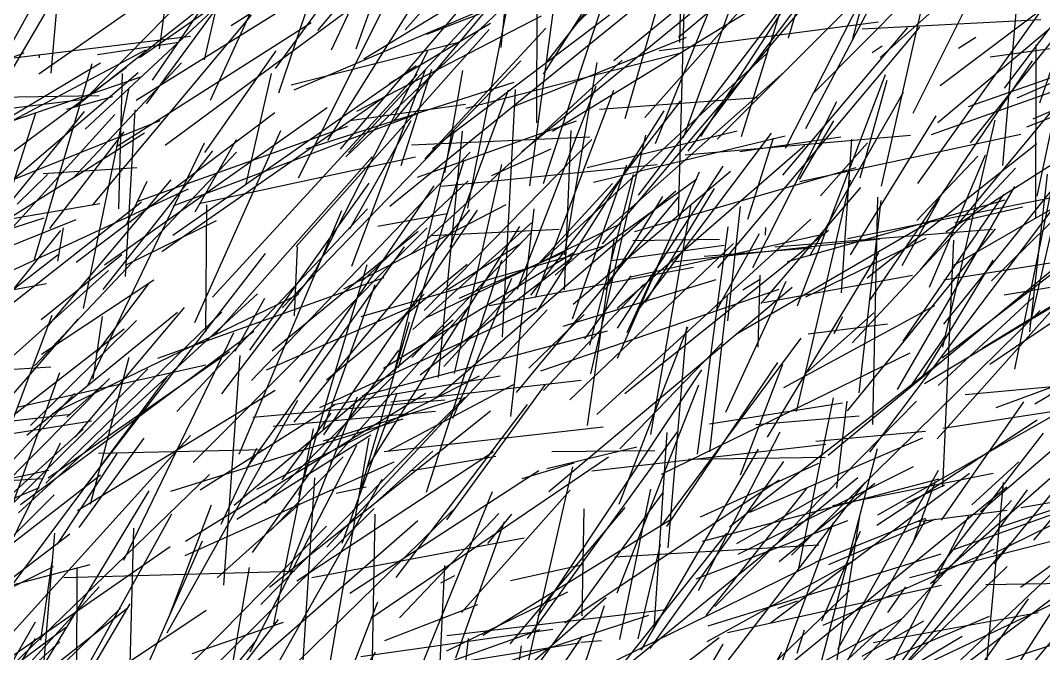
# Model space of a CAD drawing. Header units: metres. Extents: x 0 to 1019, y 0 to 619.
# Drawn here: x 769.9 to 852.2, y 488.3 to 539.2 of the extents above; entities that cross this region are included whole.
import ezdxf

# ---------------------------------------------------------------- set-up
doc = ezdxf.new("R2010")
doc.units = ezdxf.units.M

msp = doc.modelspace()

# ---------------------------------------------------------------- linework, layer by layer
at = {"color": 188}
msp.add_line((800.834, 538.476), (818.048, 557.972), dxfattribs=at)
at = {"color": 201}
for p, q in [((793.812, 538.404), (807.683, 554.894)), ((762.085, 516.021), (775.076, 531.893)), ((758.091, 508.899), (772.955, 520.403))]:
    msp.add_line(p, q, dxfattribs=at)
at = {"color": 190}
msp.add_line((831.672, 537.828), (836.575, 554.633), dxfattribs=at)
at = {"color": 70}
for p, q in [((814.774, 539.113), (830.044, 554.099)), ((848.555, 498.427), (865.897, 504.256))]:
    msp.add_line(p, q, dxfattribs=at)
at = {"color": 101}
for p, q in [((822.815, 537.888), (841.766, 553.794)), ((796.914, 536.942), (801.967, 551.188)), ((820.595, 505.916), (823.839, 524.431))]:
    msp.add_line(p, q, dxfattribs=at)
at = {"color": 119}
for p, q in [((836.836, 537.778), (841.099, 554.025)), ((807.812, 526.748), (812.57, 528.909)), ((809.344, 507.351), (811.21, 524.061))]:
    msp.add_line(p, q, dxfattribs=at)
at = {"color": 78}
for p, q in [((817.619, 536.011), (837.159, 552.032)), ((778.368, 518.618), (779.128, 532.027)), ((805.87, 524.13), (806.508, 527.378))]:
    msp.add_line(p, q, dxfattribs=at)
at = {"color": 240}
msp.add_line((822.929, 537.457), (823.263, 551.929), dxfattribs=at)
at = {"color": 168}
for p, q in [((772.397, 534.982), (773.824, 551.566)), ((808.672, 513.737), (809.702, 533.67)), ((832.561, 526.262), (850.33, 530.067)), ((804.797, 510.822), (808.608, 527.647))]:
    msp.add_line(p, q, dxfattribs=at)
at = {"color": 195}
for p, q in [((781.087, 536.935), (783.048, 551.353)), ((764.721, 529.313), (770.814, 540.229))]:
    msp.add_line(p, q, dxfattribs=at)
at = {"color": 26}
for p, q in [((790.411, 535.351), (801.717, 550.815)), ((799.934, 510.707), (804.782, 530.349)), ((752.776, 514.535), (772.008, 518.06)), ((775.996, 512.438), (780.205, 518)), ((778.213, 495.81), (787.06, 514.12)), ((844.073, 506.417), (859.849, 508.857))]:
    msp.add_line(p, q, dxfattribs=at)
at = {"color": 205}
for p, q in [((784.706, 536.054), (787.58, 548.62)), ((774.351, 532.291), (792.067, 546.32)), ((792.275, 526.577), (801.471, 544.953))]:
    msp.add_line(p, q, dxfattribs=at)
at = {"color": 173}
for p, q in [((794.622, 529.566), (806.816, 549.012)), ((760.218, 491.317), (780.165, 511.204)), ((807.489, 497.16), (809.408, 499.52)), ((840.442, 486.387), (857.886, 494.669)), ((843.184, 481.805), (850.963, 492.689)), ((803.648, 485.877), (820.438, 491.384))]:
    msp.add_line(p, q, dxfattribs=at)
at = {"color": 71}
for p, q in [((823.21, 529.81), (830.018, 548.591)), ((774.989, 516.057), (778.645, 533.801)), ((843.962, 499.013), (850.575, 508.557)), ((831.61, 487.301), (849.21, 501.7))]:
    msp.add_line(p, q, dxfattribs=at)
at = {"color": 149}
for p, q in [((820.121, 531.428), (834.804, 548)), ((843.149, 530.053), (859.761, 535.949)), ((792.304, 501.041), (797.788, 519.586))]:
    msp.add_line(p, q, dxfattribs=at)
at = {"color": 158}
for p, q in [((825.914, 529.682), (844.151, 547.909)), ((843.663, 531.01), (852.552, 538.501)), ((845.328, 536.993), (846.727, 537.871)), ((801.357, 529.21), (815.677, 529.856)), ((836.403, 507.82), (848.31, 522.452)), ((774.509, 499.798), (790.393, 509.491)), ((829.539, 483.292), (835.28, 498.843))]:
    msp.add_line(p, q, dxfattribs=at)
at = {"color": 32}
for p, q in [((833.065, 530.528), (842.277, 548.122)), ((822.817, 523.491), (823.298, 541.46)), ((765.862, 515.307), (771.155, 531.801)), ((771.583, 515.157), (778.052, 520.404))]:
    msp.add_line(p, q, dxfattribs=at)
at = {"color": 16}
for p, q in [((833.718, 533.435), (848.356, 548.171)), ((844.009, 512.081), (862.974, 526.66)), ((771.966, 502.002), (786.113, 515.768)), ((761.38, 494.614), (777.076, 510.434)), ((827.623, 496.283), (841.697, 503.35))]:
    msp.add_line(p, q, dxfattribs=at)
at = {"color": 142}
for p, q in [((841.695, 531.776), (850.021, 548.516)), ((829.96, 505.691), (838.921, 520.535)), ((770.717, 506.642), (779.25, 515.089)), ((758.711, 488.322), (772.569, 495.31))]:
    msp.add_line(p, q, dxfattribs=at)
at = {"color": 105}
for p, q in [((785.206, 532.818), (791.899, 547.515)), ((827.88, 529.882), (831.277, 540.879)), ((818.508, 509.225), (834.883, 522.35))]:
    msp.add_line(p, q, dxfattribs=at)
at = {"color": 28}
for p, q in [((794.911, 536.87), (800.008, 547.593)), ((765.702, 529.243), (771.982, 539.913)), ((801.829, 526.61), (814.625, 531.144)), ((771.748, 526.919), (779.264, 527.389)), ((821.984, 496.795), (823.487, 514.588)), ((770.076, 484.547), (780.26, 501.379))]:
    msp.add_line(p, q, dxfattribs=at)
at = {"color": 147}
for p, q in [((818.518, 531.339), (823.075, 547.096)), ((817.883, 493.187), (824.44, 509.912))]:
    msp.add_line(p, q, dxfattribs=at)
at = {"color": 243}
for p, q in [((831.414, 528.961), (840.929, 547.626)), ((833.853, 505.383), (842.66, 506.172)), ((812.233, 503.174), (819.473, 504.928))]:
    msp.add_line(p, q, dxfattribs=at)
at = {"color": 77}
for p, q in [((843.856, 533.991), (862.007, 547.697)), ((766.394, 525.258), (781.135, 531.17)), ((787.311, 499.095), (798.093, 505.887))]:
    msp.add_line(p, q, dxfattribs=at)
at = {"color": 148}
msp.add_line((849.036, 533.771), (859.291, 547.387), dxfattribs=at)
at = {"color": 6}
for p, q in [((779.472, 536.242), (794.468, 546.667)), ((843.617, 505.567), (861.073, 525.165))]:
    msp.add_line(p, q, dxfattribs=at)
at = {"color": 235}
for p, q in [((795.633, 528.88), (810.462, 546.271)), ((801.268, 520.4), (818.286, 536.025)), ((791.946, 515.456), (792.178, 521.016))]:
    msp.add_line(p, q, dxfattribs=at)
at = {"color": 17}
for p, q in [((811.433, 531), (811.483, 546.791)), ((812.275, 535.941), (818.359, 543.706)), ((788.481, 510.261), (806.058, 528.627)), ((845.866, 509.127), (861.435, 510.587)), ((832.388, 482.039), (849.578, 500.607)), ((823.651, 480.925), (836.57, 493.357))]:
    msp.add_line(p, q, dxfattribs=at)
at = {"color": 21}
for p, q in [((820.974, 529.316), (828.065, 546.892)), ((802.936, 471.702), (815.093, 489.705)), ((814.955, 489.219), (816.621, 489.336))]:
    msp.add_line(p, q, dxfattribs=at)
at = {"color": 138}
for p, q in [((775.121, 530.471), (791.341, 545.637)), ((770.435, 505.861), (782.537, 515.747))]:
    msp.add_line(p, q, dxfattribs=at)
at = {"color": 130}
for p, q in [((790.687, 533.401), (794.797, 545.74)), ((765.607, 481.979), (776.239, 493.664))]:
    msp.add_line(p, q, dxfattribs=at)
at = {"color": 194}
for p, q in [((824.616, 529.884), (834.671, 545.405)), ((803.521, 510.498), (805.453, 530.309)), ((829.022, 506.734), (837.35, 507.418))]:
    msp.add_line(p, q, dxfattribs=at)
at = {"color": 50}
for p, q in [((851.866, 532.611), (856.383, 545.715)), ((812.892, 518.732), (831.313, 535.053)), ((775.552, 500.309), (778.65, 512.133)), ((758.846, 492.573), (774.267, 509.222))]:
    msp.add_line(p, q, dxfattribs=at)
at = {"color": 15}
for p, q in [((786.863, 538.83), (795.699, 544.492)), ((814.359, 516.397), (826.989, 527.092))]:
    msp.add_line(p, q, dxfattribs=at)
at = {"color": 110}
for p, q in [((799.942, 531.122), (811.426, 544.97)), ((781.545, 529.206), (800.942, 543.546)), ((828.378, 523.236), (830.448, 529.791)), ((844.067, 501.708), (844.941, 521.554))]:
    msp.add_line(p, q, dxfattribs=at)
at = {"color": 108}
for p, q in [((810.864, 525.915), (813.356, 544.545)), ((796.955, 531.916), (811.793, 539.609)), ((809.88, 517.606), (816.191, 533.943)), ((772.881, 497.086), (777.69, 504.4)), ((834.214, 487.248), (838.818, 504.788)), ((839.646, 491.605), (841.093, 493.649))]:
    msp.add_line(p, q, dxfattribs=at)
at = {"color": 85}
for p, q in [((811.954, 534.905), (818.262, 544.78)), ((839.847, 482.902), (857.356, 496.154))]:
    msp.add_line(p, q, dxfattribs=at)
at = {"color": 8}
for p, q in [((842.065, 526.121), (855.466, 544.953)), ((765.271, 496.376), (772.458, 515.518)), ((788.927, 501.509), (806.809, 510.643))]:
    msp.add_line(p, q, dxfattribs=at)
at = {"color": 162}
for p, q in [((848.879, 527.563), (850.436, 545.26)), ((783.79, 503.676), (802.608, 522.544))]:
    msp.add_line(p, q, dxfattribs=at)
at = {"color": 156}
for p, q in [((796.065, 528.254), (812.441, 543.836)), ((824.415, 493.363), (830.99, 506.129))]:
    msp.add_line(p, q, dxfattribs=at)
at = {"color": 182}
msp.add_line((810.225, 528.681), (828.51, 543.694), dxfattribs=at)
at = {"color": 56}
for p, q in [((780.061, 532.529), (787.967, 543.323)), ((791.923, 533.648), (809.288, 541.064))]:
    msp.add_line(p, q, dxfattribs=at)
at = {"color": 129}
for p, q in [((802.596, 538.122), (816.084, 543.412)), ((797.294, 501.563), (801.18, 514.98)), ((846.403, 500.258), (850.179, 503.722)), ((824.757, 497.334), (843.775, 502.354))]:
    msp.add_line(p, q, dxfattribs=at)
at = {"color": 244}
msp.add_line((823.585, 528.713), (834.605, 543.302), dxfattribs=at)
at = {"color": 104}
for p, q in [((839.026, 536.257), (846.905, 543.295)), ((798.13, 483.602), (798.434, 499.496)), ((785.271, 477.803), (788.331, 495.208))]:
    msp.add_line(p, q, dxfattribs=at)
at = {"color": 33}
for p, q in [((839.146, 525.904), (843.119, 543.471)), ((851.082, 514.759), (854.817, 531.047)), ((841.978, 523.121), (846.888, 528.295))]:
    msp.add_line(p, q, dxfattribs=at)
at = {"color": 250}
for p, q in [((771.404, 534.93), (781.543, 542.028)), ((846.295, 529.39), (856.79, 542.539)), ((829.445, 484.914), (840.784, 491.087))]:
    msp.add_line(p, q, dxfattribs=at)
at = {"color": 186}
for p, q in [((780.529, 534.419), (786.015, 542.453)), ((767.52, 535.989), (783.591, 537.973)), ((838.387, 536.645), (839.189, 537.177)), ((790.944, 516.105), (810.145, 535.982)), ((815.003, 481.164), (826.09, 489.577))]:
    msp.add_line(p, q, dxfattribs=at)
at = {"color": 232}
for p, q in [((811.973, 526.122), (817.186, 542.014)), ((807.603, 516.297), (824.014, 519.379))]:
    msp.add_line(p, q, dxfattribs=at)
at = {"color": 3}
msp.add_line((775.354, 533.159), (783.779, 541.741), dxfattribs=at)
at = {"color": 98}
for p, q in [((797.526, 536.151), (806.429, 541.569)), ((801.38, 512.1), (810.97, 522.17))]:
    msp.add_line(p, q, dxfattribs=at)
at = {"color": 82}
for p, q in [((812.695, 530.315), (830.883, 541.473)), ((775.758, 524.432), (788.485, 539.658)), ((802.546, 501.264), (808.619, 519.939)), ((758.008, 496.178), (774.548, 515.183)), ((825.738, 492.083), (841.963, 508.587)), ((837.374, 482.543), (846.154, 499.363))]:
    msp.add_line(p, q, dxfattribs=at)
at = {"color": 203}
for p, q in [((819.606, 525.163), (832.304, 541.843)), ((815.981, 526.215), (831.387, 529.955)), ((827.979, 517.556), (829.334, 518.38))]:
    msp.add_line(p, q, dxfattribs=at)
at = {"color": 216}
for p, q in [((779.206, 532.823), (792.193, 540.904)), ((815.304, 519.964), (824.295, 526.495)), ((813.677, 490.765), (830.918, 502.278))]:
    msp.add_line(p, q, dxfattribs=at)
at = {"color": 255}
for p, q in [((796.296, 528.594), (807.213, 540.414)), ((799.609, 524.28), (819.294, 540.265)), ((834.237, 525.11), (838.001, 529.372)), ((765.299, 499.088), (771.453, 501.647))]:
    msp.add_line(p, q, dxfattribs=at)
at = {"color": 118}
for p, q in [((806.476, 527.223), (809.151, 540.747)), ((803.033, 528.934), (817.276, 539.687)), ((805.707, 532.175), (823.118, 536.646)), ((837.985, 518.52), (851.634, 529.315)), ((819.308, 522.244), (837.092, 527.409)), ((836.775, 513.294), (849.901, 527.337)), ((802.516, 515.296), (818.128, 522.872))]:
    msp.add_line(p, q, dxfattribs=at)
at = {"color": 1}
for p, q in [((808.569, 537.053), (808.956, 541.126)), ((820.532, 488.709), (831.293, 503.742)), ((842.099, 498.926), (849.23, 499.841))]:
    msp.add_line(p, q, dxfattribs=at)
at = {"color": 103}
for p, q in [((816.697, 521.26), (832.382, 539.755)), ((801.21, 502.995), (808.13, 504.175)), ((797.285, 488.051), (812.714, 490.254))]:
    msp.add_line(p, q, dxfattribs=at)
at = {"color": 141}
for p, q in [((851.33, 531.314), (870.36, 539.644)), ((837.569, 538.544), (851.946, 539.307)), ((788.052, 526.073), (790.085, 534.971)), ((823.348, 528.422), (841.458, 529.986)), ((826.635, 507.726), (831.463, 518.25)), ((795.056, 508.319), (808.478, 510.639)), ((792.369, 483.521), (793.582, 502.417)), ((793.344, 494.409), (810.404, 497.611))]:
    msp.add_line(p, q, dxfattribs=at)
at = {"color": 230}
for p, q in [((777.647, 529.092), (793.284, 539.058)), ((786.099, 509.182), (793.657, 519.127))]:
    msp.add_line(p, q, dxfattribs=at)
at = {"color": 23}
for p, q in [((799.55, 534.147), (807.695, 539.014)), ((783.188, 497.345), (802.51, 509.23)), ((825.047, 491.363), (833.188, 501.641))]:
    msp.add_line(p, q, dxfattribs=at)
at = {"color": 79}
for p, q in [((821.272, 536.812), (838.885, 539.12)), ((773.646, 507.306), (776.669, 510.008)), ((810.254, 502.378), (814.43, 503.635)), ((800.397, 482.986), (807.865, 501.335))]:
    msp.add_line(p, q, dxfattribs=at)
at = {"color": 242}
for p, q in [((847.867, 536.309), (867.714, 539.049)), ((789.564, 500.366), (799.96, 510.69))]:
    msp.add_line(p, q, dxfattribs=at)
at = {"color": 75}
for p, q in [((792.087, 521.041), (807.584, 538.511)), ((833.048, 517), (842.72, 521.723)), ((756.045, 510.36), (772.365, 511.354))]:
    msp.add_line(p, q, dxfattribs=at)
at = {"color": 18}
for p, q in [((802.432, 528.104), (812.147, 538.616)), ((840.41, 509.546), (849.853, 525.86))]:
    msp.add_line(p, q, dxfattribs=at)
at = {"color": 52}
for p, q in [((825.985, 519.336), (842.227, 538.684)), ((782.178, 521.96), (801.717, 535.597)), ((811.418, 515.779), (821.66, 531.945)), ((844.077, 512.948), (848.287, 531.204)), ((825.929, 516.005), (829.321, 522.099)), ((765.679, 481.404), (771.134, 490.833))]:
    msp.add_line(p, q, dxfattribs=at)
at = {"color": 163}
for p, q in [((831.209, 526.785), (841.247, 538.659)), ((769.755, 499.619), (788.972, 517.23)), ((834.911, 495.47), (843.502, 499.124)), ((819.578, 489.491), (821.373, 497.07))]:
    msp.add_line(p, q, dxfattribs=at)
at = {"color": 198}
for p, q in [((850.809, 530.674), (870.438, 538.352)), ((829.641, 516.538), (841.622, 518.728)), ((757.02, 490.612), (775.51, 495.456))]:
    msp.add_line(p, q, dxfattribs=at)
at = {"color": 159}
for p, q in [((776.105, 536.482), (782.637, 537.488)), ((790.238, 506.593), (803.289, 507.792))]:
    msp.add_line(p, q, dxfattribs=at)
at = {"color": 238}
for p, q in [((791.686, 534.036), (805.164, 537.483)), ((804.683, 507.239), (809.416, 518.494)), ((839.002, 485.277), (850.882, 501.453))]:
    msp.add_line(p, q, dxfattribs=at)
at = {"color": 136}
for p, q in [((809.426, 532.242), (823.454, 537.876)), ((811.667, 519.699), (829.937, 536.591)), ((824.334, 504.325), (826.802, 522.612))]:
    msp.add_line(p, q, dxfattribs=at)
at = {"color": 134}
msp.add_line((842.259, 519.159), (857.456, 537.548), dxfattribs=at)
at = {"color": 204}
for p, q in [((851.549, 523.294), (851.567, 537.258)), ((803.938, 511.397), (817.523, 526.1))]:
    msp.add_line(p, q, dxfattribs=at)
at = {"color": 212}
for p, q in [((851.663, 525.098), (854.245, 537.382)), ((771.053, 511.446), (787.279, 528.625))]:
    msp.add_line(p, q, dxfattribs=at)
at = {"color": 139}
for p, q in [((752.305, 529.925), (770.215, 536.618)), ((799.51, 504.593), (809.544, 509.931))]:
    msp.add_line(p, q, dxfattribs=at)
at = {"color": 35}
for p, q in [((766.996, 529.963), (779.994, 536.851)), ((755.385, 530.508), (774.809, 532.858)), ((824.881, 520.267), (833.542, 520.946)), ((827.517, 497.15), (834.945, 501.448))]:
    msp.add_line(p, q, dxfattribs=at)
at = {"color": 184}
for p, q in [((771.443, 536.214), (771.459, 536.395)), ((837.424, 526.556), (839.594, 534.435)), ((802.36, 515.902), (815.842, 529.647)), ((797.059, 475.319), (817, 492.81))]:
    msp.add_line(p, q, dxfattribs=at)
at = {"color": 68}
for p, q in [((784.74, 528.604), (790.484, 536.773)), ((804.459, 520.997), (809.138, 533.651)), ((803.389, 508.913), (822.597, 525.511)), ((769.92, 500.288), (788.673, 514.231))]:
    msp.add_line(p, q, dxfattribs=at)
at = {"color": 38}
for p, q in [((793.573, 519.005), (802.67, 536.776)), ((798.009, 500.03), (803.056, 504.566))]:
    msp.add_line(p, q, dxfattribs=at)
at = {"color": 36}
msp.add_line((846.127, 532.292), (858.594, 536.665), dxfattribs=at)
at = {"color": 90}
msp.add_line((850.041, 533.013), (858.015, 536.481), dxfattribs=at)
at = {"color": 175}
for p, q in [((759.36, 525.728), (776.358, 535.804)), ((810.727, 487.56), (814.31, 503.327)), ((791.661, 474.524), (798.65, 492.466))]:
    msp.add_line(p, q, dxfattribs=at)
at = {"color": 11}
msp.add_line((763.039, 524.011), (778.441, 535.461), dxfattribs=at)
at = {"color": 150}
for p, q in [((771.034, 520.034), (775.683, 535.756)), ((847.977, 518.273), (865.581, 535.638)), ((844.298, 522.214), (858.904, 531.515)), ((783.937, 514.924), (790.841, 530.376)), ((835.623, 488.647), (843.71, 503.043))]:
    msp.add_line(p, q, dxfattribs=at)
at = {"color": 146}
for p, q in [((774.098, 526.487), (782.868, 535.806)), ((825.338, 504.512), (826.767, 517.007))]:
    msp.add_line(p, q, dxfattribs=at)
at = {"color": 199}
for p, q in [((813.644, 520.383), (816.269, 535.842)), ((778.357, 519.543), (785.67, 523.13))]:
    msp.add_line(p, q, dxfattribs=at)
at = {"color": 234}
msp.add_line((838.16, 516.664), (851.271, 535.97), dxfattribs=at)
at = {"color": 254}
for p, q in [((763.611, 529.228), (779.587, 534.679)), ((804.262, 517.575), (810.163, 521.316))]:
    msp.add_line(p, q, dxfattribs=at)
at = {"color": 144}
for p, q in [((764.37, 522.204), (779.39, 535.03)), ((832.306, 507.771), (836.653, 526.38)), ((805.374, 491.595), (814.108, 501.443))]:
    msp.add_line(p, q, dxfattribs=at)
at = {"color": 54}
for p, q in [((777.825, 524.06), (778.115, 534.955)), ((847.44, 485.713), (848.935, 502.061)), ((776.985, 480.264), (784.556, 497.352)), ((760.918, 472.737), (771.127, 489.506))]:
    msp.add_line(p, q, dxfattribs=at)
at = {"color": 170}
for p, q in [((785.36, 516.962), (801.818, 534.866)), ((847.105, 499.715), (863.605, 513.974))]:
    msp.add_line(p, q, dxfattribs=at)
at = {"color": 88}
for p, q in [((796.551, 519.463), (802.476, 535.29)), ((759.345, 503.353), (776.992, 519.103))]:
    msp.add_line(p, q, dxfattribs=at)
at = {"color": 219}
for p, q in [((800.526, 527.55), (802.99, 535.305)), ((788.565, 496.431), (800.323, 512.702)), ((789.227, 492.231), (805.642, 508.92))]:
    msp.add_line(p, q, dxfattribs=at)
at = {"color": 19}
for p, q in [((804.028, 526.977), (805.472, 535.208)), ((836.401, 521.676), (855.435, 525.503)), ((789.708, 511.117), (801.647, 516.319))]:
    msp.add_line(p, q, dxfattribs=at)
at = {"color": 252}
for p, q in [((832.39, 516.272), (839.449, 534.876)), ((784.362, 501.478), (795.177, 508.327))]:
    msp.add_line(p, q, dxfattribs=at)
at = {"color": 62}
for p, q in [((792.88, 528.898), (809.601, 534.26)), ((788.345, 512.707), (797.938, 526.124)), ((797.378, 509.016), (817.115, 514.245))]:
    msp.add_line(p, q, dxfattribs=at)
at = {"color": 30}
for p, q in [((759.368, 532.946), (776.241, 533.18)), ((832.44, 494.899), (835.287, 508.862))]:
    msp.add_line(p, q, dxfattribs=at)
at = {"color": 41}
for p, q in [((773.65, 532.087), (777.337, 533.118)), ((784.814, 514.153), (784.903, 524.399)), ((848.99, 517.16), (861.281, 519.181)), ((781.873, 491.286), (785.266, 500.266)), ((839.665, 484.643), (858.626, 490.94))]:
    msp.add_line(p, q, dxfattribs=at)
at = {"color": 86}
msp.add_line((781.278, 520.645), (799.229, 533.123), dxfattribs=at)
at = {"color": 157}
for p, q in [((811.328, 516.942), (817.614, 533.604)), ((794.243, 506.348), (798.443, 517.989)), ((788.718, 484.154), (798.998, 502.318))]:
    msp.add_line(p, q, dxfattribs=at)
at = {"color": 102}
for p, q in [((816.468, 532.081), (829.214, 533.03)), ((787.174, 512.61), (789.57, 516.875)), ((833.232, 514.019), (839.608, 514.819)), ((818.087, 489.419), (820.598, 501.51))]:
    msp.add_line(p, q, dxfattribs=at)
at = {"color": 106}
for p, q in [((833.386, 520.297), (840.917, 533.455)), ((830.911, 495.711), (838.603, 501.991))]:
    msp.add_line(p, q, dxfattribs=at)
at = {"color": 253}
for p, q in [((776.684, 519.578), (794.573, 532.219)), ((800.224, 514.933), (802.362, 517.197)), ((851.475, 508.377), (863.351, 515.475)), ((826.927, 498.487), (843.813, 511.713)), ((815.85, 502.983), (834.658, 505.15)), ((800.467, 486.859), (814.841, 489.164))]:
    msp.add_line(p, q, dxfattribs=at)
at = {"color": 31}
for p, q in [((796.399, 531.169), (805.701, 532.493)), ((838.436, 506.729), (838.846, 525.002)), ((851.39, 497.425), (866.328, 515.39))]:
    msp.add_line(p, q, dxfattribs=at)
at = {"color": 251}
for p, q in [((810.953, 517.137), (823.008, 532.758)), ((794.84, 487.721), (797.939, 505.633)), ((836.978, 479.71), (856.67, 498.36)), ((817.677, 496.085), (834.089, 497.034))]:
    msp.add_line(p, q, dxfattribs=at)
at = {"color": 152}
for p, q in [((828.784, 519.351), (835.537, 532.706)), ((840.874, 513.423), (848.964, 525.232)), ((828.551, 499.663), (842.457, 505.66))]:
    msp.add_line(p, q, dxfattribs=at)
at = {"color": 7}
for p, q in [((759.837, 512.176), (777.506, 531.649)), ((848.361, 508.081), (865.732, 514.493)), ((786.063, 498.709), (788.927, 504.81))]:
    msp.add_line(p, q, dxfattribs=at)
at = {"color": 55}
for p, q in [((774.405, 519.788), (790.374, 531.831)), ((775.353, 509.921), (784.706, 529.37)), ((814.291, 515.222), (818.674, 527.618)), ((807.074, 489.778), (822.08, 499.018)), ((837.57, 488.073), (842.545, 490.913))]:
    msp.add_line(p, q, dxfattribs=at)
at = {"color": 187}
for p, q in [((782.189, 524.304), (801.769, 531.72)), ((804.184, 499.054), (812.113, 509.931))]:
    msp.add_line(p, q, dxfattribs=at)
at = {"color": 2}
for p, q in [((836.634, 520.379), (843.533, 531.565)), ((834.459, 490.571), (848.201, 496.68))]:
    msp.add_line(p, q, dxfattribs=at)
at = {"color": 120}
for p, q in [((779.289, 524.651), (796.241, 530.733)), ((826.73, 487.628), (837.828, 502.05))]:
    msp.add_line(p, q, dxfattribs=at)
at = {"color": 133}
for p, q in [((796.403, 522.455), (801.313, 531.175)), ((815.478, 527.383), (827.543, 530.339)), ((787.492, 504.324), (795.758, 523.932))]:
    msp.add_line(p, q, dxfattribs=at)
at = {"color": 27}
for p, q in [((832.556, 526.419), (835.297, 531.161)), ((844.954, 519.551), (859.925, 528.182)), ((851.057, 514.177), (852.48, 526.858))]:
    msp.add_line(p, q, dxfattribs=at)
at = {"color": 223}
for p, q in [((762.017, 518.912), (779.884, 530.189)), ((774.336, 505.73), (783.102, 516.124)), ((788.372, 488.423), (796.959, 505.071))]:
    msp.add_line(p, q, dxfattribs=at)
at = {"color": 229}
for p, q in [((772.281, 522.491), (778.258, 530.254)), ((797.473, 518.325), (805.896, 526.333)), ((794.306, 505.902), (806.646, 523.967)), ((847.242, 512.859), (866.609, 524.721)), ((800.391, 491.162), (808.368, 499.572)), ((825.123, 489.253), (836.779, 495.707))]:
    msp.add_line(p, q, dxfattribs=at)
at = {"color": 83}
for p, q in [((813.662, 517.547), (814.192, 530.366)), ((840.81, 519.507), (843.808, 524.864)), ((818.848, 518.577), (834.311, 522)), ((843.703, 509.858), (851.32, 516.944))]:
    msp.add_line(p, q, dxfattribs=at)
at = {"color": 236}
msp.add_line((815.772, 510.787), (820.203, 529.985), dxfattribs=at)
at = {"color": 171}
for p, q in [((819.565, 515.928), (830.289, 530.16)), ((820.873, 490.286), (821.897, 506.079)), ((843.423, 494.723), (852.153, 506.012))]:
    msp.add_line(p, q, dxfattribs=at)
at = {"color": 93}
for p, q in [((827.744, 528.691), (835.855, 529.863)), ((825.113, 477.442), (839.09, 490.269))]:
    msp.add_line(p, q, dxfattribs=at)
at = {"color": 202}
for p, q in [((835.911, 517.312), (836.742, 529.684)), ((838.75, 498.63), (851.643, 507.083)), ((815.076, 491.323), (815.227, 499.927))]:
    msp.add_line(p, q, dxfattribs=at)
at = {"color": 160}
for p, q in [((783.957, 523.839), (787.281, 529.65)), ((838.462, 489.177), (851.719, 491.597))]:
    msp.add_line(p, q, dxfattribs=at)
at = {"color": 87}
for p, q in [((817.879, 516.072), (832.977, 529.193)), ((800.307, 511.296), (805.553, 527.905))]:
    msp.add_line(p, q, dxfattribs=at)
at = {"color": 174}
for p, q in [((844.147, 514.804), (855.791, 529.285)), ((829.21, 512.95), (829.376, 518.733)), ((834.897, 483.416), (837.391, 499.348))]:
    msp.add_line(p, q, dxfattribs=at)
at = {"color": 189}
for p, q in [((776.556, 517.584), (785.368, 528.733)), ((829.802, 521.95), (829.834, 522.556))]:
    msp.add_line(p, q, dxfattribs=at)
at = {"color": 13}
for p, q in [((784.397, 524.518), (801.686, 528.254)), ((837.345, 509.257), (839.111, 524.736)), ((774.44, 484.35), (774.482, 495.218))]:
    msp.add_line(p, q, dxfattribs=at)
at = {"color": 233}
for p, q in [((785.462, 513.855), (798.202, 528.26)), ((790.956, 502.267), (794.894, 507.637)), ((781.015, 479.775), (788.9, 489.375))]:
    msp.add_line(p, q, dxfattribs=at)
at = {"color": 61}
for p, q in [((842.992, 517.761), (847.485, 528.423)), ((780.963, 512.065), (799.163, 518.541)), ((817.904, 486.721), (837.232, 502.466))]:
    msp.add_line(p, q, dxfattribs=at)
at = {"color": 145}
for p, q in [((849.854, 511.159), (853.335, 528.246)), ((776.191, 504.413), (789.484, 504.707)), ((825.188, 490.515), (843.928, 496.316))]:
    msp.add_line(p, q, dxfattribs=at)
at = {"color": 39}
for p, q in [((803.775, 525.89), (821.102, 527.624)), ((767.407, 515.025), (779.648, 524.623)), ((786.027, 468.662), (798.463, 488.404))]:
    msp.add_line(p, q, dxfattribs=at)
at = {"color": 109}
for p, q in [((817.92, 514.482), (826.408, 527.512)), ((817.921, 512.062), (824.514, 527.039)), ((794.572, 484.152), (811.689, 490.227))]:
    msp.add_line(p, q, dxfattribs=at)
at = {"color": 161}
for p, q in [((769.657, 524.45), (772.093, 526.834)), ((818.678, 514.112), (822.422, 522.269))]:
    msp.add_line(p, q, dxfattribs=at)
at = {"color": 192}
for p, q in [((772.176, 514.674), (782.029, 526.413)), ((841.393, 509.647), (844.282, 513.847)), ((849.88, 485.802), (855.189, 492.17))]:
    msp.add_line(p, q, dxfattribs=at)
at = {"color": 245}
for p, q in [((815.691, 513.112), (819.194, 526.825)), ((810.68, 489.501), (822.744, 506.128))]:
    msp.add_line(p, q, dxfattribs=at)
at = {"color": 84}
for p, q in [((763.789, 516.613), (783.415, 525.685)), ((825.311, 506.787), (836.005, 508.476))]:
    msp.add_line(p, q, dxfattribs=at)
at = {"color": 123}
for p, q in [((778.445, 522.82), (780.108, 526.284)), ((832.346, 488.313), (832.944, 490.197))]:
    msp.add_line(p, q, dxfattribs=at)
at = {"color": 231}
msp.add_line((792.379, 510.163), (803.18, 525.93), dxfattribs=at)
at = {"color": 114}
for p, q in [((820.159, 516.532), (825.706, 525.714)), ((811.744, 511.049), (830.903, 517.596)), ((759.219, 473.599), (777.945, 491.955))]:
    msp.add_line(p, q, dxfattribs=at)
at = {"color": 211}
msp.add_line((829.466, 516.451), (837.476, 525.78), dxfattribs=at)
at = {"color": 96}
for p, q in [((809.786, 509.284), (822.829, 525.018)), ((819.149, 521.529), (826.122, 521.633)), ((789.985, 498.165), (795.847, 504.115))]:
    msp.add_line(p, q, dxfattribs=at)
at = {"color": 220}
msp.add_line((816.959, 517.574), (821.566, 525.056), dxfattribs=at)
at = {"color": 213}
for p, q in [((831.591, 519.838), (849.07, 524.803)), ((816.249, 507.524), (833.454, 523.227)), ((779.568, 481.412), (798.34, 499.974))]:
    msp.add_line(p, q, dxfattribs=at)
at = {"color": 66}
for p, q in [((768.823, 523.211), (776.289, 524.5)), ((791.932, 506.911), (806.04, 523.989))]:
    msp.add_line(p, q, dxfattribs=at)
at = {"color": 155}
msp.add_line((782.474, 507.761), (797.824, 524.067), dxfattribs=at)
at = {"color": 59}
msp.add_line((795.903, 517.631), (808.962, 524.415), dxfattribs=at)
at = {"color": 49}
for p, q in [((826.794, 515.067), (827.798, 524.267)), ((805.193, 516.897), (813.714, 520.605)), ((789.948, 493.643), (807.707, 507.818)), ((762.26, 491.752), (776.338, 502.674))]:
    msp.add_line(p, q, dxfattribs=at)
at = {"color": 37}
for p, q in [((838.204, 504.504), (852.984, 524.168)), ((843.065, 493.918), (862.272, 510.849)), ((833.863, 495.681), (842.666, 499.191)), ((803.721, 493.975), (804.84, 494.564)), ((836.742, 484.437), (845.615, 489.683))]:
    msp.add_line(p, q, dxfattribs=at)
at = {"color": 48}
for p, q in [((845.044, 522.976), (850.485, 524.225)), ((771.351, 482.02), (772.666, 497.969))]:
    msp.add_line(p, q, dxfattribs=at)
at = {"color": 24}
for p, q in [((847.849, 511.574), (866.787, 524.442)), ((794.815, 503.639), (806.139, 516.418)), ((772.147, 502.42), (786.713, 512.591)), ((758.363, 500.066), (772.198, 503.042)), ((778.68, 482.448), (794.517, 498.537))]:
    msp.add_line(p, q, dxfattribs=at)
at = {"color": 196}
for p, q in [((757.601, 516.47), (774.404, 523.22)), ((842.397, 510.528), (848.107, 519.935))]:
    msp.add_line(p, q, dxfattribs=at)
at = {"color": 248}
for p, q in [((766.492, 521.655), (771.834, 523.334)), ((797.825, 503.29), (810.051, 522.65)), ((822.343, 519.799), (839.012, 521.652)), ((799.097, 511.265), (814.346, 520.541)), ((760.472, 488.918), (772.616, 501.056)), ((765.096, 485.23), (781.956, 496.894))]:
    msp.add_line(p, q, dxfattribs=at)
at = {"color": 60}
for p, q in [((798.638, 522.666), (804.23, 523.699)), ((810.797, 511.248), (815.222, 515.581)), ((796.395, 493.152), (811.576, 503.031)), ((830.21, 490.756), (846.217, 502.802)), ((771.562, 489.367), (772.457, 495.672))]:
    msp.add_line(p, q, dxfattribs=at)
at = {"color": 247}
for p, q in [((759.431, 505.258), (773.151, 522.329)), ((812.39, 501.318), (831.966, 517.778)), ((848.207, 495.518), (857.42, 506.828))]:
    msp.add_line(p, q, dxfattribs=at)
at = {"color": 191}
for p, q in [((772.917, 519.856), (773.368, 522.553)), ((815.276, 513.62), (819.002, 518.684)), ((838.84, 499.467), (856.867, 509.669)), ((782.106, 481.767), (801.873, 498.987))]:
    msp.add_line(p, q, dxfattribs=at)
at = {"color": 131}
for p, q in [((801.467, 514.356), (811.031, 522.982)), ((773.415, 494.408), (791.94, 494.93)), ((761.121, 478.273), (778.495, 491.957)), ((823.652, 484.374), (826.418, 489.058))]:
    msp.add_line(p, q, dxfattribs=at)
at = {"color": 241}
for p, q in [((802.868, 521.913), (813.232, 522.444)), ((797.3, 515.405), (816.906, 521.087)), ((813.811, 481.743), (826.706, 497.966))]:
    msp.add_line(p, q, dxfattribs=at)
at = {"color": 128}
for p, q in [((827.393, 513.957), (843.042, 523.06)), ((799.143, 504.546), (816.772, 506.54))]:
    msp.add_line(p, q, dxfattribs=at)
at = {"color": 166}
for p, q in [((830.574, 521.024), (848.052, 522.429)), ((835.549, 501.594), (836.363, 508.605)), ((783.151, 496.191), (799.968, 503.726)), ((841.377, 494.405), (858.82, 498.886))]:
    msp.add_line(p, q, dxfattribs=at)
at = {"color": 72}
for p, q in [((790.138, 512.654), (801.879, 522.269)), ((847.521, 493.847), (856.596, 494.002))]:
    msp.add_line(p, q, dxfattribs=at)
at = {"color": 185}
for p, q in [((815.512, 506.63), (817.656, 521.545)), ((793.993, 508.079), (811.39, 516.107))]:
    msp.add_line(p, q, dxfattribs=at)
at = {"color": 5}
msp.add_line((788.15, 503.25), (800.786, 521.012), dxfattribs=at)
at = {"color": 94}
msp.add_line((814.084, 508.718), (827.243, 521.279), dxfattribs=at)
at = {"color": 180}
for p, q in [((817.396, 519.921), (826.495, 521.152)), ((759.039, 476.628), (773.068, 489.224))]:
    msp.add_line(p, q, dxfattribs=at)
at = {"color": 167}
for p, q in [((775.075, 501.644), (789.606, 520.49)), ((804.911, 487.949), (808.832, 498.924))]:
    msp.add_line(p, q, dxfattribs=at)
at = {"color": 22}
for p, q in [((802.038, 510.711), (814.239, 520.126)), ((766.613, 487.041), (783.576, 505.832)), ((804.193, 489.754), (821.821, 491.836))]:
    msp.add_line(p, q, dxfattribs=at)
at = {"color": 99}
msp.add_line((842.606, 510.029), (859.229, 520.064), dxfattribs=at)
at = {"color": 140}
for p, q in [((844.148, 518.367), (855.612, 520.184)), ((821.866, 498.51), (830.811, 511.721)), ((824.582, 499.298), (834.097, 503.605))]:
    msp.add_line(p, q, dxfattribs=at)
at = {"color": 176}
msp.add_line((794.528, 510.324), (805.838, 519.632), dxfattribs=at)
at = {"color": 228}
for p, q in [((834.845, 504.255), (853.341, 519.558)), ((755.555, 488.748), (774.954, 506.339))]:
    msp.add_line(p, q, dxfattribs=at)
at = {"color": 69}
for p, q in [((771.595, 512.37), (780.64, 518.358)), ((781.72, 489.96), (792.222, 508.675)), ((809.301, 494.181), (815.118, 495.467)), ((846.168, 481.285), (853.901, 493.331))]:
    msp.add_line(p, q, dxfattribs=at)
at = {"color": 40}
for p, q in [((813.554, 514.628), (825.848, 518.374)), ((833.188, 510.964), (838.507, 515.716))]:
    msp.add_line(p, q, dxfattribs=at)
at = {"color": 126}
msp.add_line((811.955, 509.461), (820.007, 517.988), dxfattribs=at)
at = {"color": 53}
msp.add_line((772.479, 507.6), (792.285, 517.2), dxfattribs=at)
at = {"color": 80}
msp.add_line((794.546, 496.848), (812.257, 515.936), dxfattribs=at)
at = {"color": 177}
msp.add_line((831.297, 509.709), (843.416, 516.287), dxfattribs=at)
at = {"color": 224}
for p, q in [((831.911, 496.213), (851.885, 515.904)), ((794.28, 505.412), (805.287, 508.857))]:
    msp.add_line(p, q, dxfattribs=at)
at = {"color": 172}
msp.add_line((775.763, 510.371), (776.499, 515.4), dxfattribs=at)
at = {"color": 200}
msp.add_line((787.098, 500.221), (804.7, 515.136), dxfattribs=at)
at = {"color": 43}
for p, q in [((835.33, 514.047), (836.032, 515.406)), ((795.286, 501.186), (797.704, 501.711))]:
    msp.add_line(p, q, dxfattribs=at)
at = {"color": 9}
for p, q in [((766.354, 505.189), (778.241, 514.421)), ((818.037, 500.317), (823.564, 514.57))]:
    msp.add_line(p, q, dxfattribs=at)
at = {"color": 67}
msp.add_line((818.094, 504.753), (826.415, 513.36), dxfattribs=at)
at = {"color": 12}
msp.add_line((821.438, 498.557), (832.688, 513.677), dxfattribs=at)
at = {"color": 73}
msp.add_line((821.449, 502.722), (841.44, 512.484), dxfattribs=at)
at = {"color": 47}
for p, q in [((786.26, 493.803), (787.59, 512.263)), ((809.279, 489.072), (818.542, 500.047))]:
    msp.add_line(p, q, dxfattribs=at)
at = {"color": 46}
msp.add_line((768.76, 498.826), (773.082, 510.917), dxfattribs=at)
at = {"color": 218}
for p, q in [((769.65, 508.105), (784.821, 511.517)), ((792.124, 494.131), (807.956, 504.552)), ((804.19, 488.502), (813.924, 493.266))]:
    msp.add_line(p, q, dxfattribs=at)
at = {"color": 57}
msp.add_line((811.547, 491.289), (824.687, 511.117), dxfattribs=at)
at = {"color": 65}
msp.add_line((827.803, 502.674), (831.211, 511.579), dxfattribs=at)
at = {"color": 125}
for p, q in [((767.109, 490.956), (781.68, 510.509)), ((850.361, 500.046), (856.167, 501.045)), ((803.515, 484.51), (804.02, 495.385))]:
    msp.add_line(p, q, dxfattribs=at)
at = {"color": 117}
msp.add_line((799.687, 508.541), (814.993, 510.29), dxfattribs=at)
at = {"color": 97}
for p, q in [((795.775, 497.165), (800.198, 509.271)), ((791.521, 494.962), (797.022, 508.935))]:
    msp.add_line(p, q, dxfattribs=at)
at = {"color": 63}
msp.add_line((788.594, 507.311), (804.034, 508.715), dxfattribs=at)
at = {"color": 115}
msp.add_line((800.11, 494.401), (810.69, 508.332), dxfattribs=at)
at = {"color": 207}
for p, q in [((765.408, 506.585), (773.966, 507.552)), ((765.623, 483.825), (785.103, 502.685)), ((772.562, 482.291), (782.084, 499.531))]:
    msp.add_line(p, q, dxfattribs=at)
at = {"color": 74}
msp.add_line((758.501, 504.274), (775.62, 507.015), dxfattribs=at)
at = {"color": 165}
msp.add_line((782.017, 501.352), (800.693, 507.181), dxfattribs=at)
at = {"color": 91}
for p, q in [((790.271, 490.658), (793.482, 506.369)), ((841.636, 497.083), (843.488, 502.175))]:
    msp.add_line(p, q, dxfattribs=at)
at = {"color": 10}
for p, q in [((764.77, 488.41), (773.125, 505.235)), ((768.134, 474.265), (778.722, 492.293))]:
    msp.add_line(p, q, dxfattribs=at)
at = {"color": 237}
for p, q in [((774.629, 498.442), (779.851, 505.613)), ((830.809, 491.953), (832.392, 492.541))]:
    msp.add_line(p, q, dxfattribs=at)
at = {"color": 25}
msp.add_line((848.138, 496.336), (865.933, 505.139), dxfattribs=at)
at = {"color": 42}
for p, q in [((850.316, 493.623), (866.352, 505.259)), ((831.597, 478.243), (849.228, 495.284)), ((833.941, 485.436), (847.831, 491.305))]:
    msp.add_line(p, q, dxfattribs=at)
at = {"color": 249}
for p, q in [((812.632, 504.56), (820.91, 504.618)), ((760.676, 487.849), (773.895, 497.914))]:
    msp.add_line(p, q, dxfattribs=at)
at = {"color": 113}
for p, q in [((819.822, 488.579), (829.253, 504.724)), ((816.583, 487.141), (833.885, 495.637)), ((799.219, 489.357), (806.697, 492.236))]:
    msp.add_line(p, q, dxfattribs=at)
at = {"color": 121}
msp.add_line((798.077, 491.143), (817.195, 504.114), dxfattribs=at)
at = {"color": 193}
msp.add_line((823.612, 503.922), (834.612, 504.104), dxfattribs=at)
at = {"color": 222}
msp.add_line((835.187, 500.2), (848.118, 502.818), dxfattribs=at)
at = {"color": 179}
msp.add_line((844.792, 496.605), (861.939, 502.719), dxfattribs=at)
at = {"color": 215}
for p, q in [((755.809, 501.514), (771.68, 502.37)), ((811.536, 476.319), (816.861, 492.159))]:
    msp.add_line(p, q, dxfattribs=at)
at = {"color": 95}
for p, q in [((841.163, 500.423), (844.215, 501.865)), ((807.552, 481.952), (821.582, 501.254)), ((832.271, 477.359), (849.504, 497.187))]:
    msp.add_line(p, q, dxfattribs=at)
at = {"color": 92}
for p, q in [((785.739, 494.373), (792.414, 500.358)), ((824.234, 494.314), (836.422, 498.99))]:
    msp.add_line(p, q, dxfattribs=at)
at = {"color": 183}
msp.add_line((785.66, 481.238), (804.639, 499.797), dxfattribs=at)
at = {"color": 135}
for p, q in [((835.706, 486.487), (842.722, 499.142)), ((826.751, 489.986), (843.951, 493.792))]:
    msp.add_line(p, q, dxfattribs=at)
at = {"color": 29}
for p, q in [((778.555, 481.224), (779.032, 498.375)), ((783.707, 488.3), (791.068, 490.823))]:
    msp.add_line(p, q, dxfattribs=at)
at = {"color": 217}
msp.add_line((834.33, 490.93), (837.438, 498.143), dxfattribs=at)
at = {"color": 107}
msp.add_line((766.29, 479.381), (784.836, 491.775), dxfattribs=at)
at = {"color": 197}
msp.add_line((779.107, 476.142), (790.672, 491.024), dxfattribs=at)
at = {"color": 51}
msp.add_line((764.726, 483.868), (773.528, 490.403), dxfattribs=at)
at = {"color": 153}
msp.add_line((804.048, 473.283), (805.935, 489.502), dxfattribs=at)
at = {"color": 112}
msp.add_line((807.927, 472.474), (810.188, 488.928), dxfattribs=at)
at = {"color": 206}
msp.add_line((828.374, 483.352), (831.126, 488.438), dxfattribs=at)

doc.saveas('drawing.dxf')
